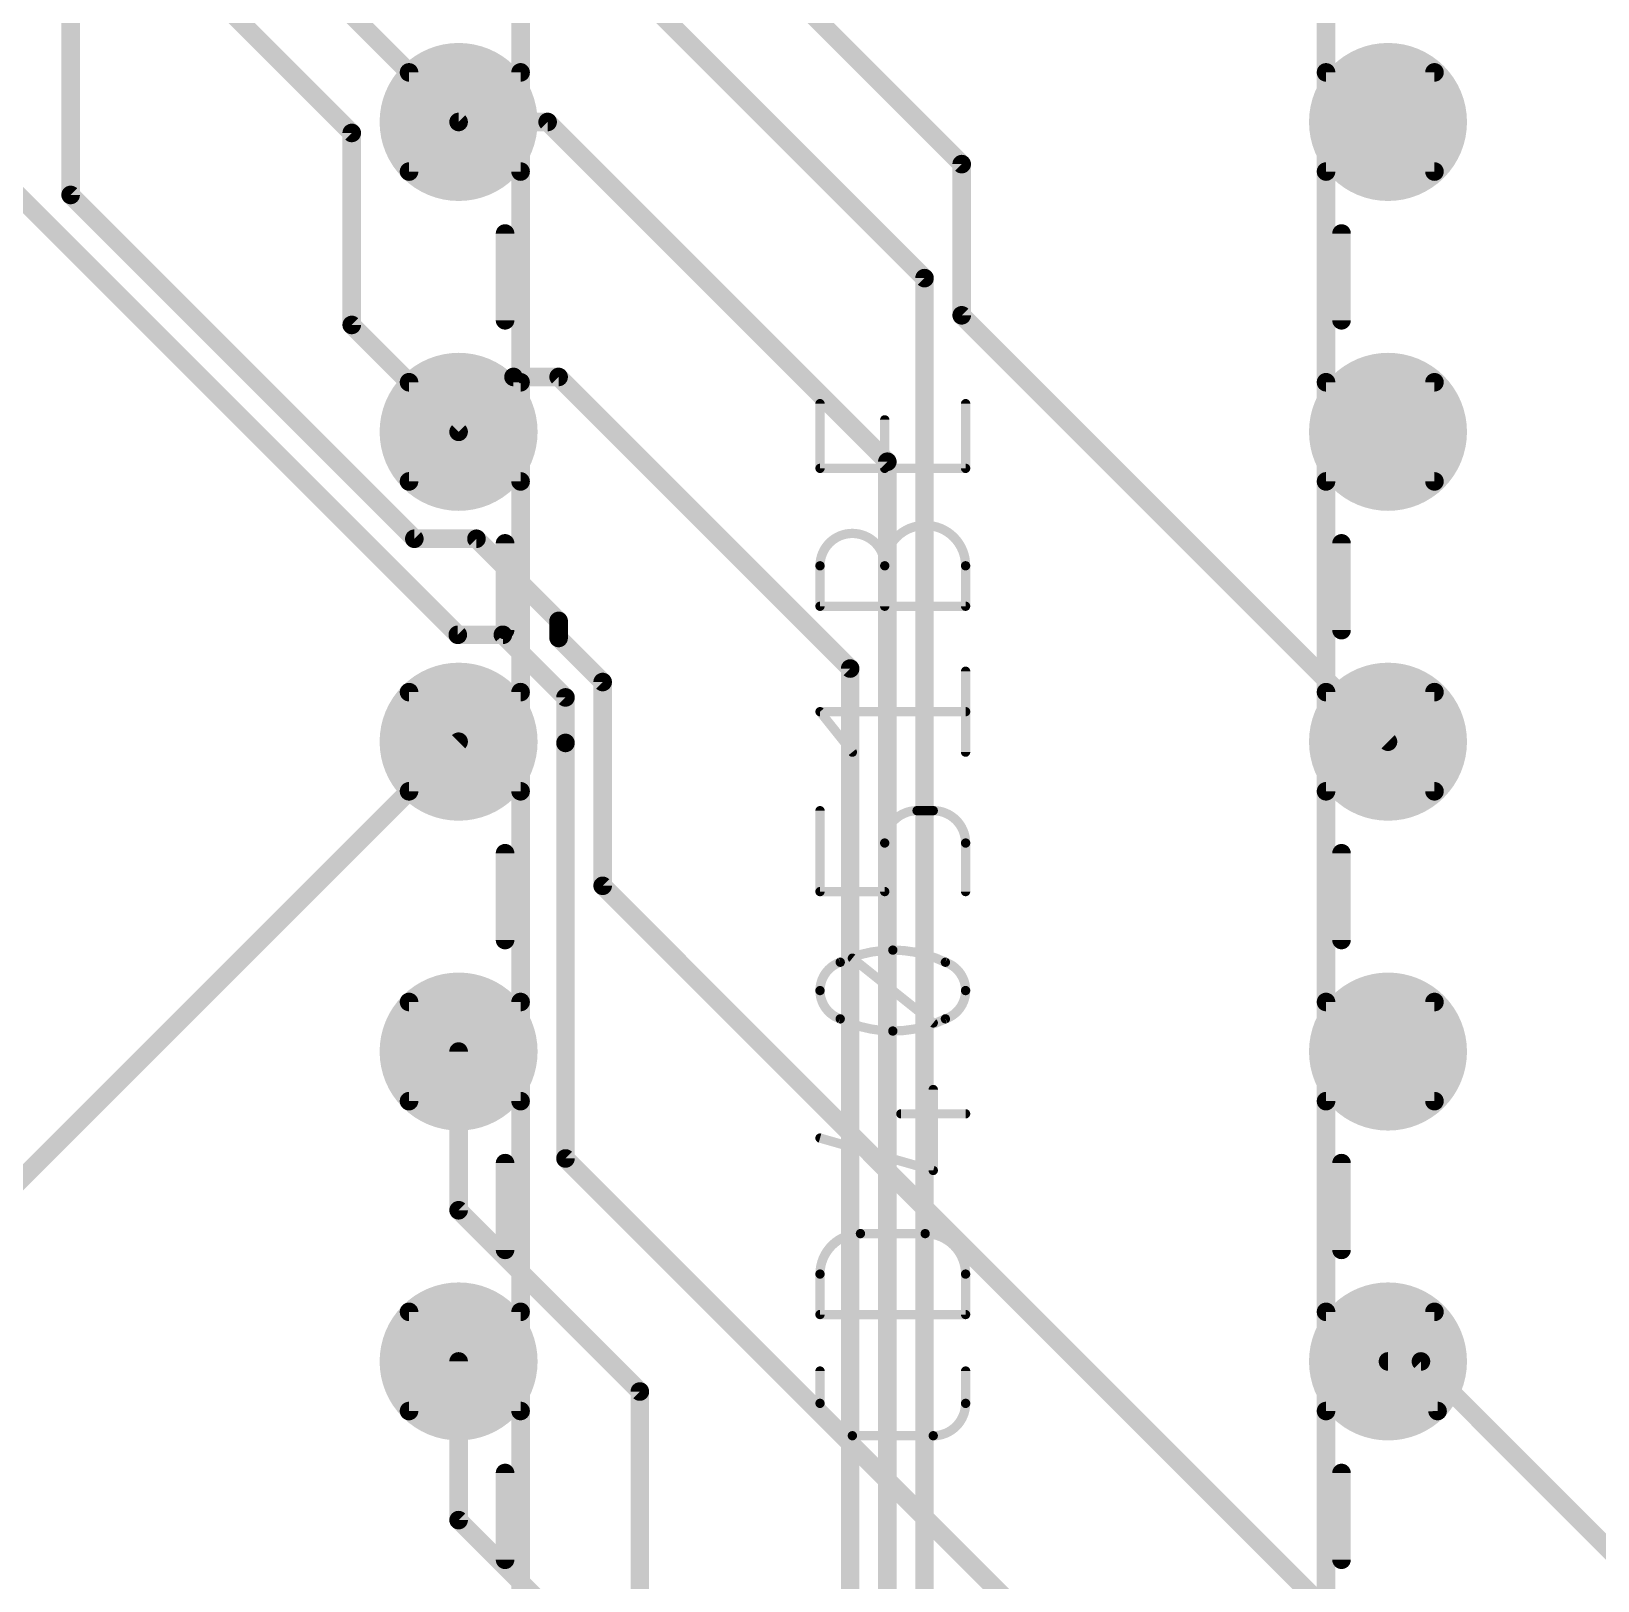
# Model space of a CAD drawing. Extents: x -0.1 to 37.1, y -0.3 to 91.6.
# Drawn here: x 11.68 to 24.52, y 39.13 to 51.83 of the extents above; entities that cross this region are included whole.
import ezdxf

# ---------------------------------------------------------------- set-up
doc = ezdxf.new("R2010")
doc.units = 0
for name, color, linetype in [('1', 12, 'CONTINUOUS'), ('16', 132, 'CONTINUOUS'), ('17', 110, 'CONTINUOUS'), ('21', 253, 'CONTINUOUS'), ('27', 253, 'CONTINUOUS'), ('51', 253, 'CONTINUOUS')]:
    doc.layers.add(name, color=color, linetype=linetype)

# ---------------------------------------------------------------- blocks, each defined once
blk = doc.blocks.new('ROUNDP')
at = {"const_width": 0.5}
blk.add_lwpolyline([(0, -0.25, 1), (0, 0.25, 1), (0, -0.25)], format="xyb", dxfattribs=at)

msp = doc.modelspace()

# ---------------------------------------------------------------- linework, layer by layer
at = {"layer": '1', "const_width": 0.1524}
for points in [[(19.3048, 50.7445), (14, 56.0493)], [(15.18, 53.63), (19, 49.81)], [(15.91, 51.09), (15.18, 51.09)], [(18.6952, 48.3048), (15.91, 51.09)], [(19.3048, 49.5052), (19.3048, 50.7445)], [(19, 49.81), (19, 35)], [(22.8, 46.01), (19.3048, 49.5052)], [(15.63, 49), (15.18, 48.55)], [(16, 49), (15.63, 49)], [(18.3904, 46.6096), (16, 49)], [(18.6952, 34.8737), (18.6952, 48.3048)], [(18.3904, 34.7475), (18.3904, 46.6096)], [(23.07, 40.93), (22.8, 40.93)], [(27, 37), (23.07, 40.93)]]:
    msp.add_lwpolyline(points, dxfattribs=at)
at = {"layer": '1', "const_width": 0.0762}
for points in [[(15.18, 51.1281, 1), (15.18, 51.0519)], [(15.9369, 51.1169, 1), (15.8831, 51.0631)], [(15.91, 51.0519, 1), (15.91, 51.1281)], [(19.3429, 50.7445, 1), (19.2667, 50.7445)], [(19.2779, 50.7175, 1), (19.3317, 50.7714)], [(19.0381, 49.81, 1), (18.9619, 49.81)], [(18.9731, 49.7831, 1), (19.0269, 49.8369)], [(19.3317, 49.5321, 1), (19.2779, 49.4783)], [(19.2667, 49.5052, 1), (19.3429, 49.5052)], [(15.63, 49.0381, 1), (15.63, 48.9619)], [(15.6569, 48.9731, 1), (15.6031, 49.0269)], [(16.0269, 49.0269, 1), (15.9731, 48.9731)], [(16, 48.9619, 1), (16, 49.0381)], [(15.1531, 48.5769, 1), (15.2069, 48.5231)], [(18.7333, 48.3048, 1), (18.6571, 48.3048)], [(18.6683, 48.2779, 1), (18.7221, 48.3317)], [(18.4285, 46.6096, 1), (18.3523, 46.6096)], [(18.3635, 46.5827, 1), (18.4173, 46.6365)], [(22.7731, 45.9831, 1), (22.8269, 46.0369)], [(22.8, 40.9681, 1), (22.8, 40.8919)], [(23.0969, 40.9569, 1), (23.0431, 40.9031)], [(23.07, 40.8919, 1), (23.07, 40.9681)]]:
    msp.add_lwpolyline(points, format="xyb", dxfattribs=at)
at = {"layer": '16', "const_width": 0.1524}
for points in [[(11.9989, 50.4918), (11.9989, 77.4211)], [(13, 53.27), (15.18, 51.09)], [(12.3037, 53), (14.3037, 51)], [(15.1734, 46.8863), (10.989, 51.0707)], [(14.3037, 49.4263), (14.3037, 51)], [(14.817, 47.6737), (11.9989, 50.4918)], [(15.18, 48.55), (14.3037, 49.4263)], [(15.3263, 47.6737), (14.817, 47.6737)], [(16, 47), (15.3263, 47.6737)], [(16, 46.8603), (16, 47)], [(15.543, 46.8863), (15.1734, 46.8863)], [(16.0563, 46.373), (15.543, 46.8863)], [(16.3611, 46.4992), (16, 46.8603)], [(16.3611, 44.8289), (16.3611, 46.4992)], [(16.0563, 46), (16.0563, 46.373)], [(15.18, 46.01), (10.1, 40.93)], [(16.0563, 42.5937), (16.0563, 46)], [(22.8, 38.39), (16.3611, 44.8289)], [(15.18, 43.47), (15.18, 42.1693)], [(22.8, 35.85), (16.0563, 42.5937)], [(15.18, 42.1693), (16.6659, 40.6834)], [(15.18, 40.93), (15.18, 39.6293)], [(16.6659, 40.6834), (16.6659, 20.9548)], [(15.18, 39.6293), (16.3611, 38.4482)]]:
    msp.add_lwpolyline(points, dxfattribs=at)
at = {"layer": '16', "const_width": 0.0762}
for points in [[(15.1531, 51.0631, 1), (15.2069, 51.1169)], [(14.3418, 51, 1), (14.2656, 51)], [(14.2768, 50.9731, 1), (14.3306, 51.0269)], [(12.0258, 50.5188, 1), (11.972, 50.4649)], [(11.9608, 50.4918, 1), (12.037, 50.4918)], [(14.2656, 49.4263, 1), (14.3418, 49.4263)], [(14.3306, 49.4532, 1), (14.2768, 49.3994)], [(15.1531, 48.5231, 1), (15.2069, 48.5769)], [(14.817, 47.7118, 1), (14.817, 47.6356)], [(14.7901, 47.6468, 1), (14.844, 47.7006)], [(15.3532, 47.7006, 1), (15.2994, 47.6468)], [(15.3263, 47.6356, 1), (15.3263, 47.7118)], [(16.0381, 47, 1), (15.9619, 47)], [(15.9731, 46.9731, 1), (16.0269, 47.0269)], [(15.1734, 46.9244, 1), (15.1734, 46.8482)], [(15.1464, 46.8594, 1), (15.2003, 46.9132)], [(15.5699, 46.9132, 1), (15.516, 46.8594)], [(15.543, 46.8482, 1), (15.543, 46.9244)], [(16.0269, 46.8873, 1), (15.9731, 46.8334)], [(15.9619, 46.8603, 1), (16.0381, 46.8603)], [(16.3992, 46.4992, 1), (16.323, 46.4992)], [(16.3342, 46.4723, 1), (16.388, 46.5262)], [(16.0944, 46.373, 1), (16.0182, 46.373)], [(16.0294, 46.346, 1), (16.0832, 46.3999)], [(15.2069, 45.9831, 1), (15.1531, 46.0369)], [(16.0944, 46, 1), (16.0182, 46)], [(16.0182, 46, 1), (16.0944, 46)], [(16.323, 44.8289, 1), (16.3992, 44.8289)], [(16.388, 44.8558, 1), (16.3342, 44.802)], [(15.2181, 43.47, 1), (15.1419, 43.47)], [(16.0832, 42.6206, 1), (16.0294, 42.5668)], [(16.0182, 42.5937, 1), (16.0944, 42.5937)], [(15.2069, 42.1962, 1), (15.1531, 42.1423)], [(15.1419, 42.1693, 1), (15.2181, 42.1693)], [(15.2181, 40.93, 1), (15.1419, 40.93)], [(16.704, 40.6834, 1), (16.6278, 40.6834)], [(16.639, 40.6564, 1), (16.6928, 40.7103)], [(15.2069, 39.6562, 1), (15.1531, 39.6023)], [(15.1419, 39.6293, 1), (15.2181, 39.6293)]]:
    msp.add_lwpolyline(points, format="xyb", dxfattribs=at)
at = {"layer": '21', "const_width": 0.1524}
for points in [[(15.561, 50.1756), (15.561, 49.4644)], [(22.419, 49.4644), (22.419, 50.1756)], [(15.561, 47.6356), (15.561, 46.9244)], [(22.419, 46.9244), (22.419, 47.6356)], [(15.561, 45.0956), (15.561, 44.3844)], [(22.419, 44.3844), (22.419, 45.0956)], [(15.561, 42.5556), (15.561, 41.8444)], [(22.419, 41.8444), (22.419, 42.5556)], [(15.561, 40.0156), (15.561, 39.3044)], [(22.419, 39.3044), (22.419, 40.0156)]]:
    msp.add_lwpolyline(points, dxfattribs=at)
at = {"layer": '21', "const_width": 0.0762}
for points in [[(15.5991, 50.1756, 1), (15.5229, 50.1756)], [(22.4571, 50.1756, 1), (22.3809, 50.1756)], [(15.5229, 49.4644, 1), (15.5991, 49.4644)], [(22.3809, 49.4644, 1), (22.4571, 49.4644)], [(15.5991, 47.6356, 1), (15.5229, 47.6356)], [(22.4571, 47.6356, 1), (22.3809, 47.6356)], [(15.5229, 46.9244, 1), (15.5991, 46.9244)], [(22.3809, 46.9244, 1), (22.4571, 46.9244)], [(15.5991, 45.0956, 1), (15.5229, 45.0956)], [(22.4571, 45.0956, 1), (22.3809, 45.0956)], [(15.5229, 44.3844, 1), (15.5991, 44.3844)], [(22.3809, 44.3844, 1), (22.4571, 44.3844)], [(15.5991, 42.5556, 1), (15.5229, 42.5556)], [(22.4571, 42.5556, 1), (22.3809, 42.5556)], [(15.5229, 41.8444, 1), (15.5991, 41.8444)], [(22.3809, 41.8444, 1), (22.4571, 41.8444)], [(15.5991, 40.0156, 1), (15.5229, 40.0156)], [(22.4571, 40.0156, 1), (22.3809, 40.0156)], [(15.5229, 39.3044, 1), (15.5991, 39.3044)], [(22.3809, 39.3044, 1), (22.4571, 39.3044)]]:
    msp.add_lwpolyline(points, format="xyb", dxfattribs=at)
at = {"layer": '27', "const_width": 0.0762}
for points in [[(18.1431, 48.2506), (18.1431, 48.7811)], [(19.3369, 48.7811), (19.3369, 48.2506)], [(18.6737, 48.2506), (18.6737, 48.6485)], [(19.3369, 48.2506), (18.1431, 48.2506)], [(18.1431, 47.1204), (18.1431, 47.452)], [(18.6737, 47.1204), (18.6737, 47.452)], [(19.3369, 47.452), (19.3369, 47.1204)], [(19.3369, 47.1204), (18.1431, 47.1204)], [(19.3369, 45.9245), (19.3369, 46.5877)], [(18.4084, 45.9245), (18.1431, 46.2561)], [(18.1431, 46.2561), (19.3369, 46.2561)], [(18.1431, 44.7815), (18.1431, 45.4447)], [(19.0716, 45.4447), (18.939, 45.4447)], [(18.6737, 45.1794), (18.6737, 44.7815)], [(19.3369, 44.7815), (19.3369, 45.1794)], [(18.6737, 44.7815), (18.1431, 44.7815)], [(19.0716, 43.7048), (18.4084, 44.2354)], [(19.0716, 42.4955), (19.0716, 43.1587)], [(18.8063, 42.9597), (19.3369, 42.9597)], [(18.1431, 42.7608), (19.0716, 42.4955)], [(18.4747, 41.9776), (19.0053, 41.9776)], [(18.1431, 41.3144), (18.1431, 41.646)], [(19.3369, 41.646), (19.3369, 41.3144)], [(19.3369, 41.3144), (18.1431, 41.3144)], [(18.1431, 40.5862), (18.1431, 40.8515)], [(19.3369, 40.8515), (19.3369, 40.5862)], [(19.0716, 40.3209), (18.4084, 40.3209)]]:
    msp.add_lwpolyline(points, dxfattribs=at)
at = {"layer": '27'}
for points, const_width in [([(18.1622, 48.7811, 1), (18.1241, 48.7811)], 0.0381), ([(19.3559, 48.7811, 1), (19.3178, 48.7811)], 0.0381), ([(18.6927, 48.6485, 1), (18.6546, 48.6485)], 0.0381), ([(18.1431, 48.2696, 1), (18.1431, 48.2315)], 0.0381), ([(19.3369, 48.2315, 1), (19.3369, 48.2696)], 0.0381), ([(18.1241, 48.2506, 1), (18.1622, 48.2506)], 0.0381), ([(18.6546, 48.2506, 1), (18.6927, 48.2506)], 0.0381), ([(19.3178, 48.2506, 1), (19.3559, 48.2506)], 0.0381), ([(19.3369, 47.452, 1), (18.6737, 47.452)], 0.0762), ([(18.6737, 47.452, 1), (18.1431, 47.452)], 0.0762), ([(18.1622, 47.452, 1), (18.1241, 47.452)], 0.0381), ([(18.1241, 47.452, 1), (18.1622, 47.452)], 0.0381), ([(18.6927, 47.452, 1), (18.6546, 47.452)], 0.0381), ([(18.6546, 47.452, 1), (18.6927, 47.452)], 0.0381), ([(18.6546, 47.452, 1), (18.6927, 47.452)], 0.0381), ([(19.3559, 47.452, 1), (19.3178, 47.452)], 0.0381), ([(19.3178, 47.452, 1), (19.3559, 47.452)], 0.0381), ([(18.1431, 47.1395, 1), (18.1431, 47.1014)], 0.0381), ([(18.1241, 47.1204, 1), (18.1622, 47.1204)], 0.0381), ([(18.6546, 47.1204, 1), (18.6927, 47.1204)], 0.0381), ([(19.3178, 47.1204, 1), (19.3559, 47.1204)], 0.0381), ([(19.3369, 47.1014, 1), (19.3369, 47.1395)], 0.0381), ([(19.3559, 46.5877, 1), (19.3178, 46.5877)], 0.0381), ([(18.158, 46.268, 1), (18.1282, 46.2442)], 0.0381), ([(18.1431, 46.2751, 1), (18.1431, 46.237)], 0.0381), ([(19.3369, 46.237, 1), (19.3369, 46.2751)], 0.0381), ([(18.3935, 45.9126, 1), (18.4233, 45.9364)], 0.0381), ([(19.3178, 45.9245, 1), (19.3559, 45.9245)], 0.0381), ([(18.1622, 45.4447, 1), (18.1241, 45.4447)], 0.0381), ([(18.939, 45.4447, 0.4142), (18.6737, 45.1794)], 0.0762), ([(18.939, 45.4638, 1), (18.939, 45.4257)], 0.0381), ([(18.939, 45.4257, 1), (18.939, 45.4638)], 0.0381), ([(19.3369, 45.1794, 0.4142), (19.0716, 45.4447)], 0.0762), ([(19.0716, 45.4638, 1), (19.0716, 45.4257)], 0.0381), ([(19.0716, 45.4257, 1), (19.0716, 45.4638)], 0.0381), ([(18.6927, 45.1794, 1), (18.6546, 45.1794)], 0.0381), ([(19.3559, 45.1794, 1), (19.3178, 45.1794)], 0.0381), ([(18.6546, 45.1794, 1), (18.6927, 45.1794)], 0.0381), ([(19.3178, 45.1794, 1), (19.3559, 45.1794)], 0.0381), ([(18.1431, 44.8005, 1), (18.1431, 44.7624)], 0.0381), ([(18.1241, 44.7815, 1), (18.1622, 44.7815)], 0.0381), ([(18.6546, 44.7815, 1), (18.6927, 44.7815)], 0.0381), ([(18.6737, 44.7624, 1), (18.6737, 44.8005)], 0.0381), ([(19.3178, 44.7815, 1), (19.3559, 44.7815)], 0.0381), ([(18.74, 44.3017, 0.1139), (18.3089, 44.2022)], 0.0762), ([(19.1711, 44.2022, 0.1139), (18.74, 44.3017)], 0.0762), ([(18.74, 44.3208, 1), (18.74, 44.2827)], 0.0381), ([(18.74, 44.2827, 1), (18.74, 44.3208)], 0.0381), ([(18.3089, 44.2022, 0.3205), (18.1431, 43.9701)], 0.0762), ([(18.3006, 44.2194, 1), (18.3173, 44.1851)], 0.0381), ([(18.3151, 44.1842, 1), (18.3027, 44.2203)], 0.0381), ([(18.4203, 44.2503, 1), (18.3965, 44.2205)], 0.0381), ([(19.1773, 44.2203, 1), (19.1649, 44.1842)], 0.0381), ([(19.3369, 43.9701, 0.3205), (19.1711, 44.2022)], 0.0762), ([(19.1627, 44.1851, 1), (19.1794, 44.2194)], 0.0381), ([(18.1431, 43.9701, 0.3205), (18.3089, 43.738)], 0.0762), ([(18.1621, 43.9701, 1), (18.1241, 43.9701)], 0.0381), ([(18.1241, 43.9701, 1), (18.1621, 43.9701)], 0.0381), ([(19.1711, 43.738, 0.3205), (19.3369, 43.9701)], 0.0762), ([(19.3178, 43.9701, 1), (19.3559, 43.9701)], 0.0381), ([(19.3559, 43.9701, 1), (19.3179, 43.9701)], 0.0381), ([(18.3089, 43.738, 0.1139), (18.74, 43.6385)], 0.0762), ([(18.3173, 43.7551, 1), (18.3006, 43.7209)], 0.0381), ([(18.3027, 43.72, 1), (18.3151, 43.756)], 0.0381), ([(18.74, 43.6385, 0.1139), (19.1711, 43.738)], 0.0762), ([(18.74, 43.6575, 1), (18.74, 43.6194)], 0.0381), ([(18.74, 43.6194, 1), (18.74, 43.6575)], 0.0381), ([(19.0597, 43.6899, 1), (19.0835, 43.7197)], 0.0381), ([(19.1649, 43.756, 1), (19.1773, 43.72)], 0.0381), ([(19.1794, 43.7209, 1), (19.1627, 43.7551)], 0.0381), ([(19.0907, 43.1587, 1), (19.0526, 43.1587)], 0.0381), ([(18.8063, 42.9788, 1), (18.8063, 42.9407)], 0.0381), ([(19.3369, 42.9407, 1), (19.3369, 42.9788)], 0.0381), ([(18.1483, 42.7791, 1), (18.1379, 42.7425)], 0.0381), ([(19.0526, 42.4955, 1), (19.0907, 42.4955)], 0.0381), ([(19.0664, 42.4772, 1), (19.0768, 42.5138)], 0.0381), ([(18.4747, 41.9776, 0.4142), (18.1431, 41.646)], 0.0762), ([(18.4747, 41.9967, 1), (18.4747, 41.9586)], 0.0381), ([(18.4747, 41.9586, 1), (18.4747, 41.9967)], 0.0381), ([(19.3369, 41.646, 0.4142), (19.0053, 41.9776)], 0.0762), ([(19.0053, 41.9967, 1), (19.0053, 41.9586)], 0.0381), ([(19.0053, 41.9586, 1), (19.0053, 41.9967)], 0.0381), ([(18.1622, 41.646, 1), (18.1241, 41.646)], 0.0381), ([(18.1241, 41.646, 1), (18.1622, 41.646)], 0.0381), ([(19.3559, 41.646, 1), (19.3178, 41.646)], 0.0381), ([(19.3179, 41.646, 1), (19.3559, 41.646)], 0.0381), ([(18.1431, 41.3334, 1), (18.1431, 41.2953)], 0.0381), ([(18.1241, 41.3144, 1), (18.1622, 41.3144)], 0.0381), ([(19.3178, 41.3144, 1), (19.3559, 41.3144)], 0.0381), ([(19.3369, 41.2953, 1), (19.3369, 41.3334)], 0.0381), ([(18.1622, 40.8515, 1), (18.1241, 40.8515)], 0.0381), ([(19.3559, 40.8515, 1), (19.3178, 40.8515)], 0.0381), ([(18.1621, 40.5862, 1), (18.124, 40.5862)], 0.0381), ([(18.1431, 40.5862, 0.4142), (18.4084, 40.3209)], 0.0762), ([(18.1241, 40.5862, 1), (18.1622, 40.5862)], 0.0381), ([(19.0716, 40.3209, 0.4142), (19.3369, 40.5862)], 0.0762), ([(19.3559, 40.5862, 1), (19.3178, 40.5862)], 0.0381), ([(19.3178, 40.5862, 1), (19.3559, 40.5862)], 0.0381), ([(18.4084, 40.34, 1), (18.4084, 40.3019)], 0.0381), ([(18.4084, 40.3019, 1), (18.4084, 40.34)], 0.0381), ([(19.0716, 40.34, 1), (19.0716, 40.3019)], 0.0381), ([(19.0716, 40.3019, 1), (19.0716, 40.34)], 0.0381)]:
    msp.add_lwpolyline(points, format="xyb", dxfattribs=dict(at, const_width=const_width))
at = {"layer": '51', "const_width": 0.1524}
for points in [[(15.688, 54.5952), (15.688, 34.8848)], [(22.292, 34.8848), (22.292, 54.5952)], [(15.688, 51.4964), (14.7736, 51.4964)], [(14.7736, 51.4964), (14.7736, 50.6836)], [(15.688, 50.6836), (15.688, 51.4964)], [(22.292, 51.4964), (22.292, 50.6836)], [(23.181, 51.4964), (22.292, 51.4964)], [(23.181, 50.6836), (23.181, 51.4964)], [(14.7736, 50.6836), (15.688, 50.6836)], [(22.292, 50.6836), (23.181, 50.6836)], [(15.688, 48.9564), (14.7736, 48.9564)], [(14.7736, 48.9564), (14.7736, 48.1436)], [(15.688, 48.1436), (15.688, 48.9564)], [(22.292, 48.9564), (22.292, 48.1436)], [(23.181, 48.9564), (22.292, 48.9564)], [(23.181, 48.1436), (23.181, 48.9564)], [(14.7736, 48.1436), (15.688, 48.1436)], [(22.292, 48.1436), (23.181, 48.1436)], [(15.688, 46.4164), (14.7736, 46.4164)], [(14.7736, 46.4164), (14.7736, 45.6036)], [(15.688, 45.6036), (15.688, 46.4164)], [(22.292, 46.4164), (22.292, 45.6036)], [(23.181, 46.4164), (22.292, 46.4164)], [(23.181, 45.6036), (23.181, 46.4164)], [(14.7736, 45.6036), (15.688, 45.6036)], [(22.292, 45.6036), (23.181, 45.6036)], [(15.688, 43.8764), (14.7736, 43.8764)], [(14.7736, 43.8764), (14.7736, 43.0636)], [(15.688, 43.0636), (15.688, 43.8764)], [(22.292, 43.8764), (22.292, 43.0636)], [(23.181, 43.8764), (22.292, 43.8764)], [(23.181, 43.0636), (23.181, 43.8764)], [(14.7736, 43.0636), (15.688, 43.0636)], [(22.292, 43.0636), (23.181, 43.0636)], [(15.688, 41.3364), (14.7736, 41.3364)], [(14.7736, 41.3364), (14.7736, 40.5236)], [(15.688, 40.5236), (15.688, 41.3364)], [(22.292, 41.3364), (22.292, 40.5236)], [(23.181, 41.3364), (22.292, 41.3364)], [(23.2064, 40.5236), (23.181, 41.3364)], [(14.7736, 40.5236), (15.688, 40.5236)], [(22.292, 40.5236), (23.2064, 40.5236)]]:
    msp.add_lwpolyline(points, dxfattribs=at)
at = {"layer": '51', "const_width": 0.0762}
for points in [[(14.7736, 51.5345, 1), (14.7736, 51.4583)], [(14.8117, 51.4964, 1), (14.7355, 51.4964)], [(15.7261, 51.4964, 1), (15.6499, 51.4964)], [(15.688, 51.4583, 1), (15.688, 51.5345)], [(22.3301, 51.4964, 1), (22.2539, 51.4964)], [(22.292, 51.5345, 1), (22.292, 51.4583)], [(23.2191, 51.4964, 1), (23.1429, 51.4964)], [(23.181, 51.4583, 1), (23.181, 51.5345)], [(14.7736, 50.7217, 1), (14.7736, 50.6455)], [(15.688, 50.6455, 1), (15.688, 50.7217)], [(22.292, 50.7217, 1), (22.292, 50.6455)], [(23.181, 50.6455, 1), (23.181, 50.7217)], [(14.7355, 50.6836, 1), (14.8117, 50.6836)], [(15.6499, 50.6836, 1), (15.7261, 50.6836)], [(22.2539, 50.6836, 1), (22.3301, 50.6836)], [(23.1429, 50.6836, 1), (23.2191, 50.6836)], [(14.7736, 48.9945, 1), (14.7736, 48.9183)], [(14.8117, 48.9564, 1), (14.7355, 48.9564)], [(15.7261, 48.9564, 1), (15.6499, 48.9564)], [(15.688, 48.9183, 1), (15.688, 48.9945)], [(22.3301, 48.9564, 1), (22.2539, 48.9564)], [(22.292, 48.9945, 1), (22.292, 48.9183)], [(23.2191, 48.9564, 1), (23.1429, 48.9564)], [(23.181, 48.9183, 1), (23.181, 48.9945)], [(14.7736, 48.1817, 1), (14.7736, 48.1055)], [(14.7355, 48.1436, 1), (14.8117, 48.1436)], [(15.6499, 48.1436, 1), (15.7261, 48.1436)], [(15.688, 48.1055, 1), (15.688, 48.1817)], [(22.292, 48.1817, 1), (22.292, 48.1055)], [(22.2539, 48.1436, 1), (22.3301, 48.1436)], [(23.1429, 48.1436, 1), (23.2191, 48.1436)], [(23.181, 48.1055, 1), (23.181, 48.1817)], [(14.7736, 46.4545, 1), (14.7736, 46.3783)], [(14.8117, 46.4164, 1), (14.7355, 46.4164)], [(15.7261, 46.4164, 1), (15.6499, 46.4164)], [(15.688, 46.3783, 1), (15.688, 46.4545)], [(22.3301, 46.4164, 1), (22.2539, 46.4164)], [(22.292, 46.4545, 1), (22.292, 46.3783)], [(23.2191, 46.4164, 1), (23.1429, 46.4164)], [(23.181, 46.3783, 1), (23.181, 46.4545)], [(14.7736, 45.6417, 1), (14.7736, 45.5655)], [(14.7355, 45.6036, 1), (14.8117, 45.6036)], [(15.6499, 45.6036, 1), (15.7261, 45.6036)], [(15.688, 45.5655, 1), (15.688, 45.6417)], [(22.292, 45.6417, 1), (22.292, 45.5655)], [(22.2539, 45.6036, 1), (22.3301, 45.6036)], [(23.1429, 45.6036, 1), (23.2191, 45.6036)], [(23.181, 45.5655, 1), (23.181, 45.6417)], [(14.7736, 43.9145, 1), (14.7736, 43.8383)], [(14.8117, 43.8764, 1), (14.7355, 43.8764)], [(15.7261, 43.8764, 1), (15.6499, 43.8764)], [(15.688, 43.8383, 1), (15.688, 43.9145)], [(22.3301, 43.8764, 1), (22.2539, 43.8764)], [(22.292, 43.9145, 1), (22.292, 43.8383)], [(23.2191, 43.8764, 1), (23.1429, 43.8764)], [(23.181, 43.8383, 1), (23.181, 43.9145)], [(14.7736, 43.1017, 1), (14.7736, 43.0255)], [(14.7355, 43.0636, 1), (14.8117, 43.0636)], [(15.6499, 43.0636, 1), (15.7261, 43.0636)], [(15.688, 43.0255, 1), (15.688, 43.1017)], [(22.292, 43.1017, 1), (22.292, 43.0255)], [(22.2539, 43.0636, 1), (22.3301, 43.0636)], [(23.1429, 43.0636, 1), (23.2191, 43.0636)], [(23.181, 43.0255, 1), (23.181, 43.1017)], [(14.7736, 41.3745, 1), (14.7736, 41.2983)], [(14.8117, 41.3364, 1), (14.7355, 41.3364)], [(15.7261, 41.3364, 1), (15.6499, 41.3364)], [(15.688, 41.2983, 1), (15.688, 41.3745)], [(22.3301, 41.3364, 1), (22.2539, 41.3364)], [(22.292, 41.3745, 1), (22.292, 41.2983)], [(23.2191, 41.3376, 1), (23.1429, 41.3352)], [(23.181, 41.2983, 1), (23.181, 41.3745)], [(14.7736, 40.5617, 1), (14.7736, 40.4855)], [(15.688, 40.4855, 1), (15.688, 40.5617)], [(22.292, 40.5617, 1), (22.292, 40.4855)], [(23.2064, 40.4855, 1), (23.2064, 40.5617)], [(14.7355, 40.5236, 1), (14.8117, 40.5236)], [(15.6499, 40.5236, 1), (15.7261, 40.5236)], [(22.2539, 40.5236, 1), (22.3301, 40.5236)], [(23.1683, 40.5224, 1), (23.2445, 40.5248)]]:
    msp.add_lwpolyline(points, format="xyb", dxfattribs=at)

# ---------------------------------------------------------------- block references
at = {"layer": '17', "xscale": 1.2954, "yscale": 1.2954, "rotation": 180}
for p in [(15.18, 51.09), (15.18, 51.09), (22.8, 51.09), (22.8, 51.09), (15.18, 48.55), (15.18, 48.55), (22.8, 48.55), (22.8, 48.55), (15.18, 46.01), (15.18, 46.01), (22.8, 46.01), (22.8, 46.01), (15.18, 43.47), (15.18, 43.47), (22.8, 43.47), (22.8, 43.47), (15.18, 40.93), (15.18, 40.93), (22.8, 40.93), (22.8, 40.93)]:
    msp.add_blockref('ROUNDP', p, dxfattribs=at)

doc.saveas('drawing.dxf')
